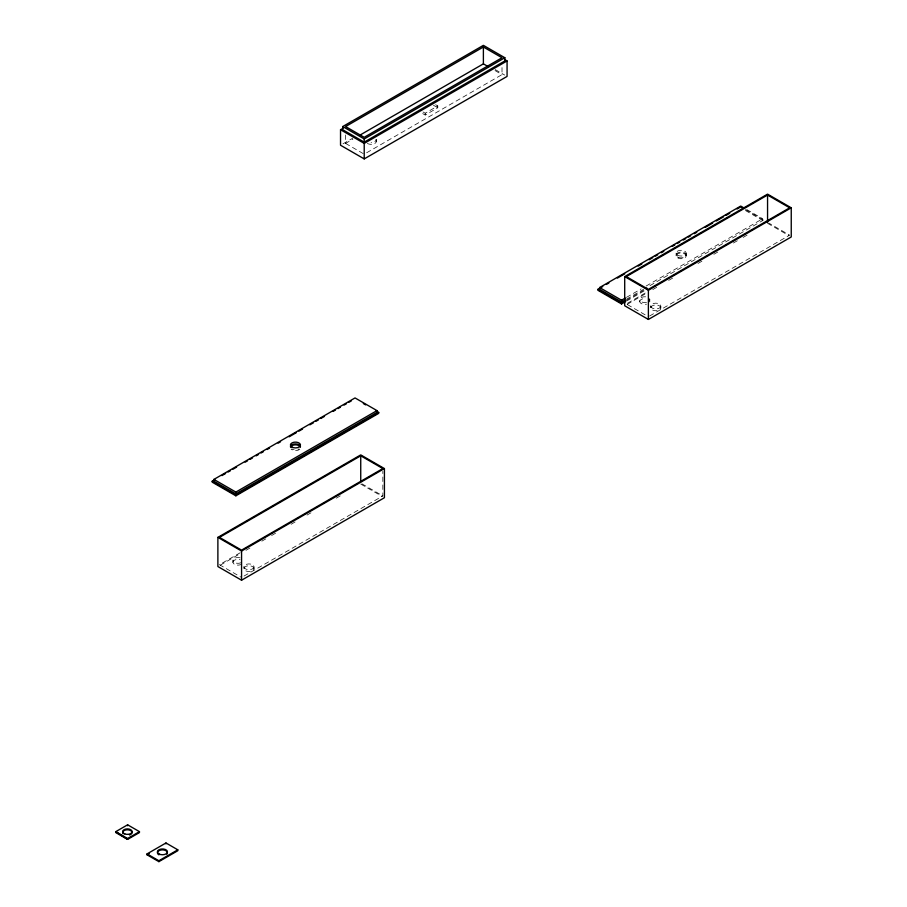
<?xml version="1.0" encoding="UTF-8"?>
<svg xmlns="http://www.w3.org/2000/svg" width="907" height="907" viewBox="0 0 907 907"><rect width="100%" height="100%" fill="white"/><g stroke="black" fill="none" stroke-linecap="round" stroke-linejoin="round"><path stroke-width="0.68" stroke-dasharray="4.54 3.4" d="M342.982 143.828L352.744 138.181M345.59 134.984L345.59 143.408L352.902 139.19M423.036 111.958L425.202 113.216L437.798 105.938L437.798 107.763L425.202 115.042L421.948 113.16M366.655 152.761L502.013 74.612L502.013 67.583M626.465 297.383L641.181 288.88M646.09 286.045L762.674 218.734L762.674 220.56L644.866 288.573M626.465 299.197L643.641 289.288M626.431 300.217L643.528 290.353M626.431 301.124L644.752 290.557M627.508 303.244L645.773 292.7M627.145 304.367L646.691 293.086M652.791 289.56L657.677 286.737M668.663 280.399L673.55 277.576M697.971 263.472L702.846 260.66M713.843 254.311L718.718 251.488M733.378 243.031L738.264 240.219M743.139 237.396L748.026 234.573M649.605 316.01L789.668 235.14L768.728 223.054M240.174 552.76L219.46 564.71L241.568 577.476M220.333 565.129L239.867 553.848M245.967 550.322L250.854 547.499M261.84 541.162L266.726 538.339M271.612 535.515L276.488 532.704M291.147 524.246L296.033 521.423M307.02 515.074L311.906 512.262M336.316 498.158L341.202 495.335M244.006 576.07L382.845 495.914L382.845 471.3M746.824 209.585L762.674 218.734M745.463 209.619L764.408 220.56M745.463 210.537L763.218 220.786M767.56 223.292L788.875 235.605M495.233 69.59L504.7 75.066M495.029 70.576L502.013 74.612M435.632 104.69L437.798 105.938M433.455 105.257L437.798 107.763M627.451 304.616L648.392 316.713M345.59 143.408L364.217 154.167M361.904 483.816L382.845 495.914M360.737 484.066L382.051 496.367M686.157 253.144L686.157 255.876A5.023 2.902 0 0 1 678.629 258.382A5.023 2.902 0 0 1 678.629 253.359A5.023 2.902 0 0 1 686.157 255.876M676.112 253.144L676.112 255.876M660.829 306.203A5.023 2.902 0 0 1 653.063 308.471A5.023 2.902 0 0 1 653.55 303.46A5.023 2.902 0 0 1 660.829 306.203L660.829 308.029A5.023 2.902 0 0 1 653.063 310.296A5.023 2.902 0 0 1 653.55 305.274A5.023 2.902 0 0 1 660.829 308.029M650.795 305.886L650.795 307.7M649.763 299.389L649.763 301.215M645.603 296.804A5.023 2.902 0 0 0 639.764 299.934L639.764 301.759A5.023 2.902 0 0 0 646.51 304.208M425.202 113.216L425.202 115.042M376.382 141.265L376.382 139.451A5.306 3.061 0 0 1 371.088 142.512M254.005 566.966A5.023 2.902 0 0 1 246.239 569.233A5.023 2.902 0 0 1 246.727 564.222A5.023 2.902 0 0 1 254.005 566.966L254.005 568.791A5.023 2.902 0 0 1 246.239 571.059A5.023 2.902 0 0 1 246.727 566.047A5.023 2.902 0 0 1 254.005 568.791M243.972 566.648L243.972 568.474M240.038 557.794A5.023 2.902 0 0 0 232.94 560.696L232.94 562.521A5.023 2.902 0 0 0 240.843 564.619M299.798 449.192A5.023 2.902 0 0 1 291.102 449.192M299.004 448.886A5.023 2.902 0 0 1 297.961 449.339M294.151 449.634A5.023 2.902 0 0 1 291.895 448.886M639.764 301.759A5.023 2.902 0 0 1 645.603 298.63M649.469 300.478A5.023 2.902 0 0 1 649.718 301.974M646.51 302.382A5.023 2.902 0 0 1 639.764 299.934M649.469 298.652A5.023 2.902 0 0 1 649.718 300.149M375.679 139.735A5.306 3.061 0 0 1 374.308 143.703A5.306 3.061 0 0 1 367.335 143.431M232.94 562.521A5.023 2.902 0 0 1 240.038 559.619M240.843 562.793A5.023 2.902 0 0 1 232.94 560.696M678.629 257.475A5.023 2.902 0 0 0 686.157 254.969A5.023 2.902 0 0 0 678.629 252.452A5.023 2.902 0 0 0 678.629 257.475M677.586 255.196A5.023 2.902 0 0 0 685.987 253.892A5.023 2.902 0 0 0 679.842 250.343A5.023 2.902 0 0 0 677.586 255.196"/><path stroke-width="1.36" d="M342.744 126.549L483.386 45.35L504.859 57.742L504.859 60.939L364.217 142.138L342.744 129.735L342.744 126.549L364.217 138.941L504.859 57.742M483.386 46.994L345.59 126.549L364.217 137.308L502.013 57.742L483.386 46.994L483.386 63.853L360.226 134.962M504.7 59.567L507.07 60.939L507.07 76.426L364.217 158.906L340.533 145.233L340.533 129.735L342.982 128.329M340.533 129.735L364.217 143.408L507.07 60.939M213.916 479.406L355.034 397.935L376.983 410.61L376.983 412.424L235.865 493.907L213.916 481.232L213.916 479.406L235.865 492.082L376.983 410.61M376.348 411.064L378.718 412.424L378.718 413.343L235.865 495.812L212.181 482.15L212.181 481.232L214.63 479.826M221.954 475.597L225.616 473.477M228.054 472.071L230.503 470.665M232.94 469.248L236.602 467.139M245.151 462.196L247.588 460.79M250.037 459.384L252.475 457.967M256.137 455.858L258.586 454.441M261.023 453.035L263.461 451.629M267.134 449.509L269.572 448.103M278.12 443.172L280.558 441.754M289.106 436.823L296.43 432.594M298.879 431.188L302.541 429.068M309.865 424.839L313.527 422.73M315.965 421.313L318.414 419.907M320.851 418.49L324.513 416.381M333.062 411.449L335.499 410.032M337.948 408.626L340.386 407.22M344.048 405.1L346.497 403.694M348.934 402.277L351.372 400.871M212.181 481.232L235.865 494.905L378.718 412.424M625.229 299.911L621.556 302.031L599.606 289.367L599.606 287.542L740.724 206.07L744.386 208.179M625.218 301.838L621.556 303.947L597.872 290.274L597.872 289.367L602.758 286.544M606.42 284.435L608.858 283.018M617.406 278.086L624.73 273.857M638.165 266.102L641.827 263.994M649.151 259.753L652.813 257.645M655.251 256.239L657.7 254.822M661.362 252.713L663.799 251.296M672.348 246.364L674.797 244.958M677.234 243.541L679.672 242.135M683.334 240.026L685.783 238.609M688.22 237.203L690.669 235.786M694.331 233.677L696.769 232.271M705.317 227.328L712.641 223.099M716.303 220.991L723.627 216.762M726.076 215.344L729.738 213.236M737.062 209.007L740.724 206.887L743.094 208.259M624.708 276.601L767.56 194.132L791.244 207.805L791.244 236.965L648.392 319.445L624.708 305.772L624.708 276.601L648.392 290.274L791.244 207.805M767.56 195.039L626.284 276.601L648.392 289.367L789.668 207.805L767.56 195.039L767.56 222.385M599.606 287.542L621.556 300.217L625.229 298.086M597.872 289.367L621.556 303.04L625.218 300.92M217.884 537.375L360.737 454.895L384.421 468.568L384.421 497.728L241.568 580.208L217.884 566.535L217.884 537.375L241.568 551.037L384.421 468.568M360.737 455.802L219.46 537.375L241.568 550.13L382.845 468.568L360.737 455.802L360.737 481.787M127.615 824.814L115.756 831.662L115.756 832.569L127.592 839.406L139.463 832.558L139.463 831.651L127.615 824.814L127.615 825.721M127.581 838.51L127.592 839.406L115.756 831.662L127.581 838.51L139.463 831.651M147.047 853.906L165.97 842.977L177.806 849.814L177.806 850.721L158.884 861.65L147.047 854.813L147.047 853.906L158.861 860.754L158.884 861.65M147.047 854.813L149.417 853.453M158.861 860.754L177.806 849.814M483.386 63.853L488.045 66.54M363.322 403.547L365.691 404.907M648.392 290.274L648.392 319.445M621.556 300.217L621.556 302.031M621.556 303.04L621.556 303.947M364.217 138.941L364.217 142.138M364.217 143.408L364.217 158.906M241.568 551.037L241.568 580.208M235.865 492.082L235.865 493.907M235.865 494.905L235.865 495.812M165.97 842.977L165.97 843.884M167.307 853.464A5.023 2.902 0 0 1 166.82 854.167M158.94 854.859A5.023 2.902 0 0 1 160.426 850.108A5.023 2.902 0 0 1 167.455 852.716M123.125 833.748A4.739 2.744 0 0 1 127.706 829.803A4.739 2.744 0 0 1 131.334 834.066M130.517 834.599A4.739 2.744 0 0 1 129.486 834.996M290.603 446.992A5.023 2.902 0 0 1 295.455 444.838A5.023 2.902 0 0 1 300.308 446.992M290.433 446.834A5.023 2.902 0 0 1 295.455 443.931A5.023 2.902 0 0 1 300.478 446.834M158.94 853.941A5.023 2.902 0 0 0 167.307 852.557A5.023 2.902 0 0 0 161.038 849.065A5.023 2.902 0 0 0 158.94 853.941M124.747 833.907A4.739 2.744 0 0 0 132.116 831.81A4.739 2.744 0 0 0 125.291 829.168A4.739 2.744 0 0 0 124.747 833.907M291.895 447.06A5.023 2.902 0 0 0 300.308 445.756A5.023 2.902 0 0 0 294.151 442.208A5.023 2.902 0 0 0 291.895 447.06"/></g></svg>
